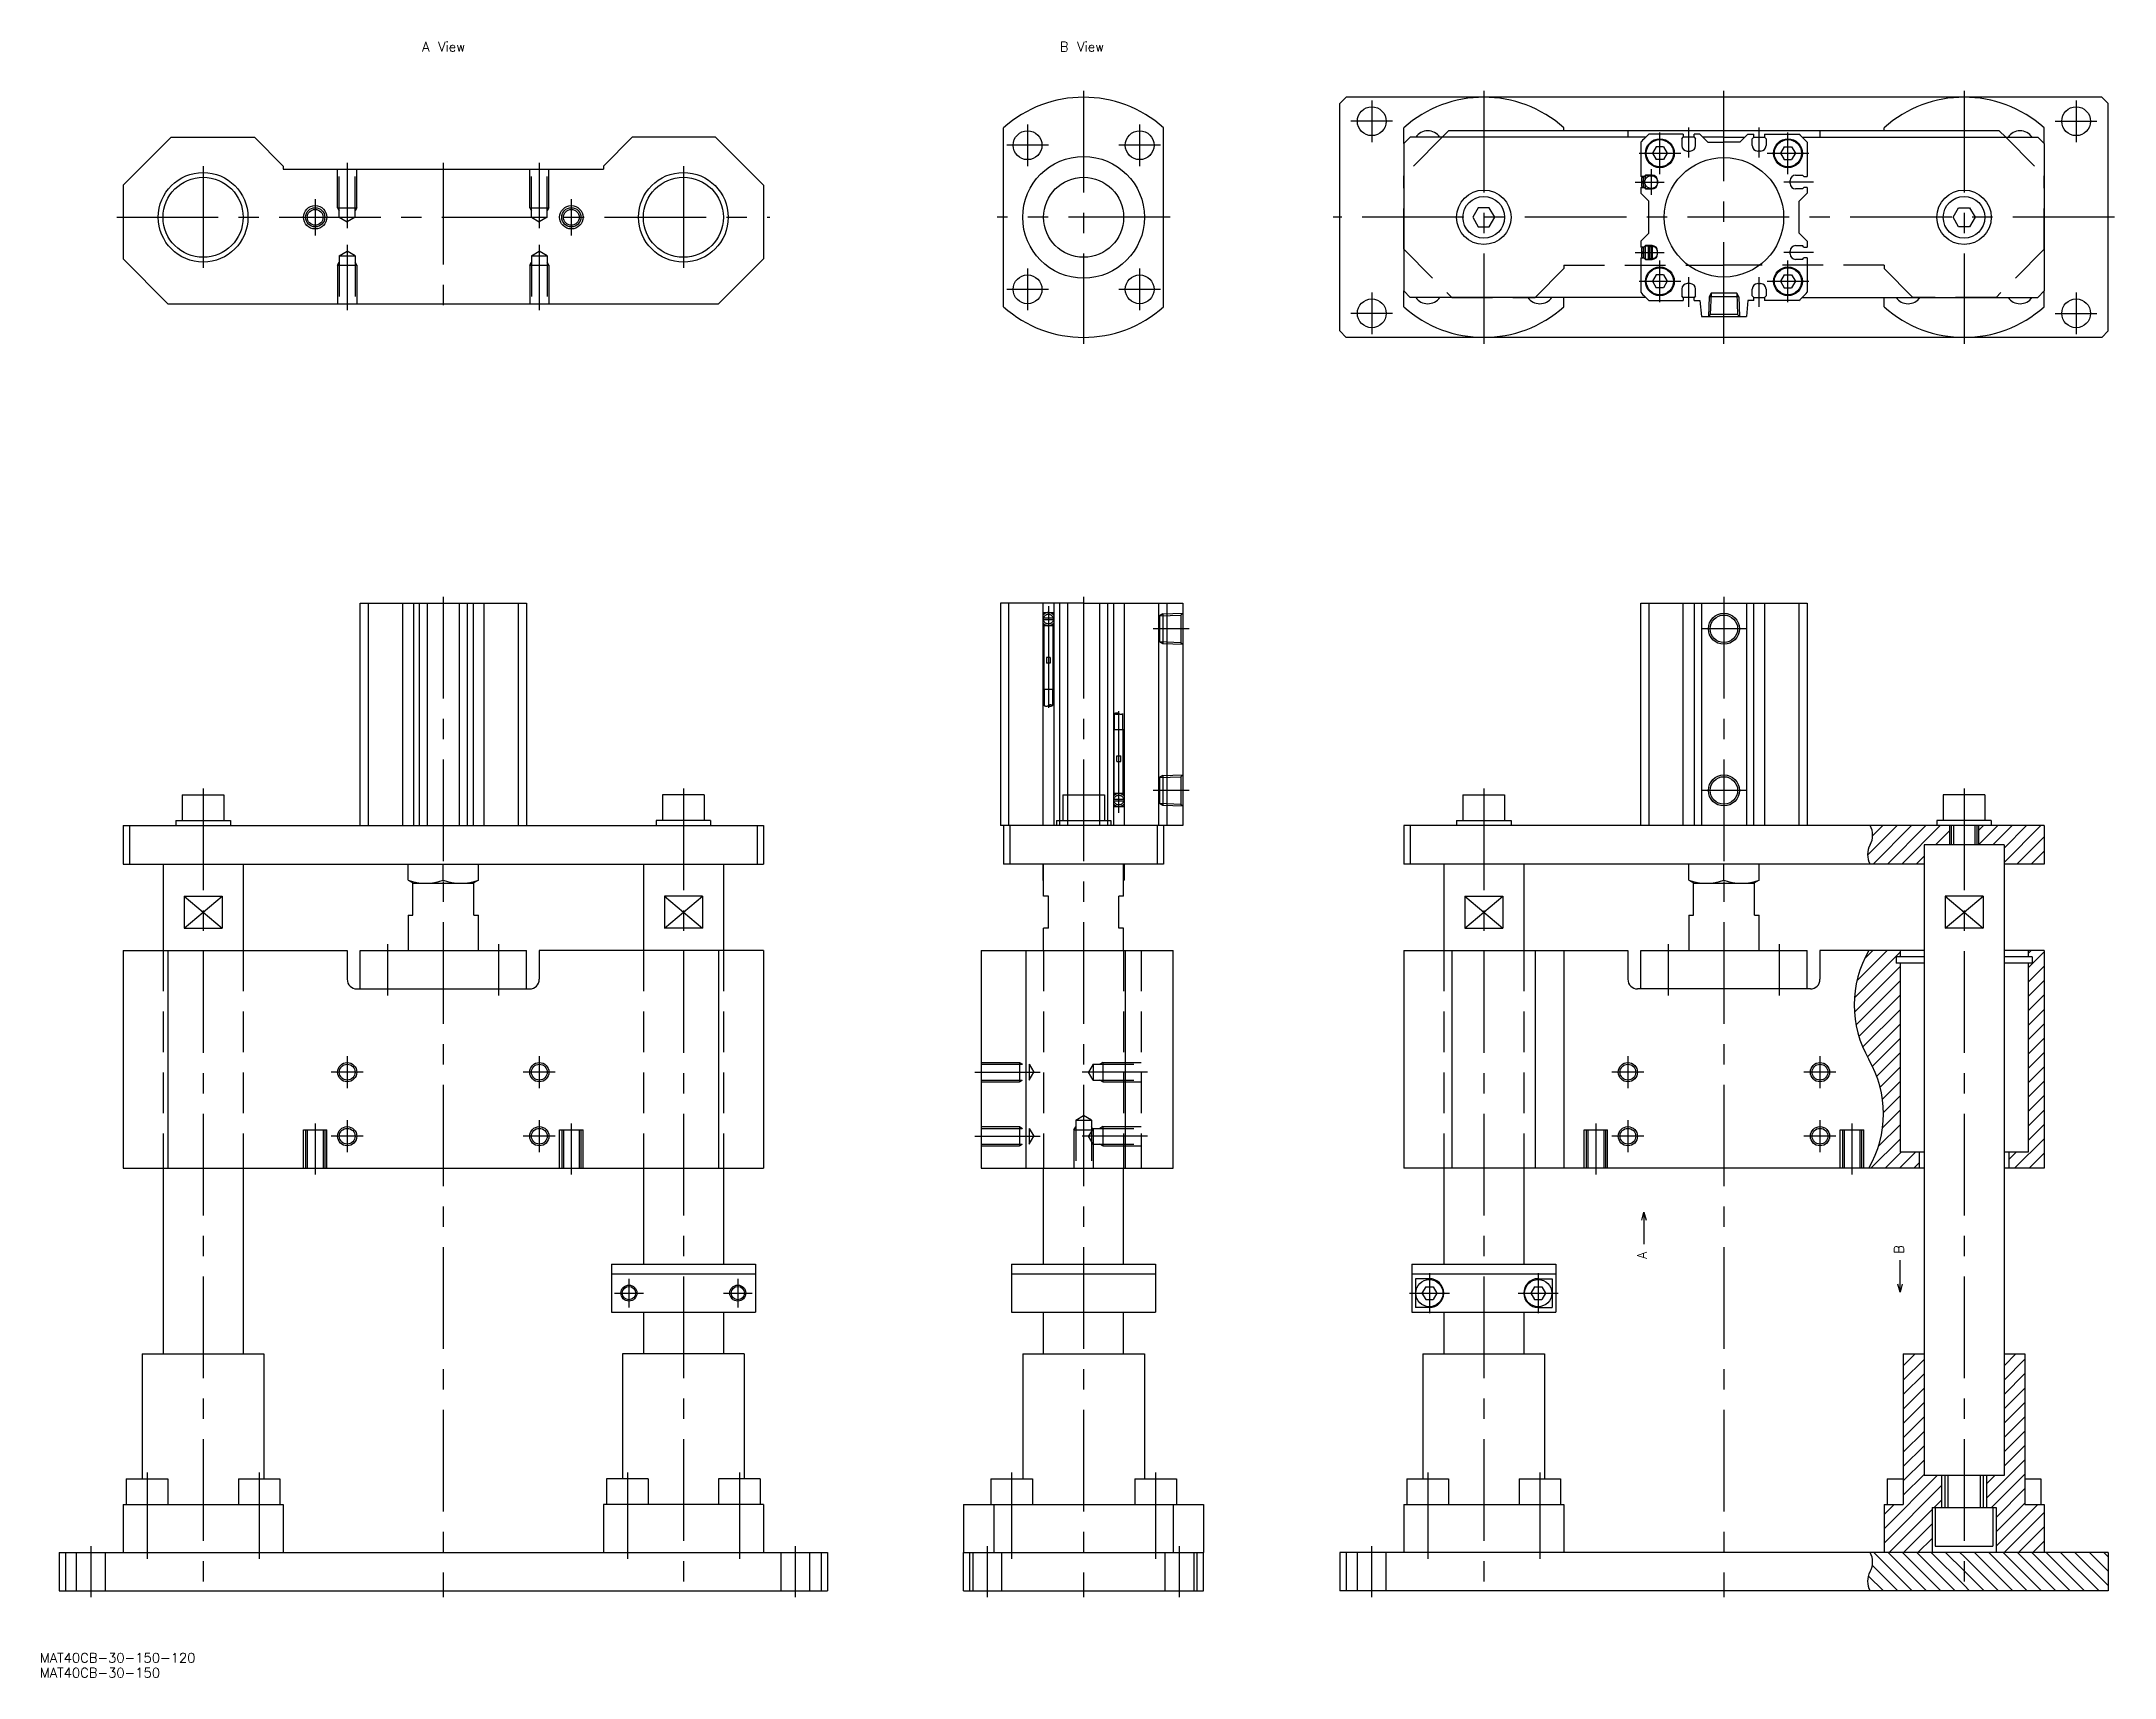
# Model space of a CAD drawing. Extents: x -325 to 322, y -456 to 55.
import ezdxf

# ---------------------------------------------------------------- set-up
doc = ezdxf.new("R2010")
doc.units = 0
for name, pattern in [('CENTER', [50.8, 31.75, -6.35, 6.35, -6.35]), ('DASHED', [19.05, 12.7, -6.35]), ('PHANTOM', [63.5, 31.75, -6.35, 6.35, -6.35, 6.35, -6.35])]:
    doc.linetypes.add(name, pattern=pattern)
doc.layers.get('0').update_dxf_attribs({"linetype": 'CONTINUOUS'})
doc.layers.add('CENTER', color=1, linetype='CENTER')
doc.styles.get("Standard").update_dxf_attribs({"font": 'txt.shx', "height": 3, "bigfont": 'bigfont.shx'})

# ---------------------------------------------------------------- blocks, each defined once
blk = doc.blocks.new('*U2')
at = {"color": 7, "linetype": 'CONTINUOUS'}
blk.add_text('MAT40CB-30-150-120', height=3, dxfattribs=at).set_placement((-326.01, -451.42))
blk = doc.blocks.new('*U3')
at = {"color": 7, "linetype": 'CONTINUOUS'}
blk.add_text('MAT40CB-30-150', height=3, dxfattribs=at).set_placement((-326.01, -456.07))
blk = doc.blocks.new('*U4')
at = {"color": 137, "linetype": 'CONTINUOUS'}
blk.add_text('A View', height=3, dxfattribs=at).set_placement((-206.61, 51.77))
blk = doc.blocks.new('*U5')
at = {"color": 137, "linetype": 'CONTINUOUS'}
blk.add_text('B View', height=3, dxfattribs=at).set_placement((-7.42, 51.77))
blk = doc.blocks.new('*U6')
at = {"color": 137, "linetype": 'CONTINUOUS'}
blk.add_text('A', height=3, rotation=90, dxfattribs=at).set_placement((175.92, -325.37))
blk = doc.blocks.new('_OPEN30')
at = {"color": 0, "linetype": 'BYBLOCK'}
for p, q in [((-1, 0.27), (0, 0)), ((0, 0), (-1, -0.27)), ((0, 0), (-1, 0))]:
    blk.add_line(p, q, dxfattribs=at)
blk = doc.blocks.new('*U7')
at = {"color": 137, "linetype": 'CONTINUOUS'}
blk.add_lwpolyline([(175, -313.198), (175, -320.698)], dxfattribs=at)
at = {"color": 137, "linetype": 'CONTINUOUS', "xscale": 2.5, "yscale": 2.5, "zscale": 2.5, "rotation": 90}
blk.add_blockref('_OPEN30', (175, -310.698), dxfattribs=at)
blk = doc.blocks.new('*U8')
at = {"color": 137, "linetype": 'CONTINUOUS'}
blk.add_lwpolyline([(255, -333.198), (255, -325.698)], dxfattribs=at)
at = {"color": 137, "linetype": 'CONTINUOUS', "xscale": 2.5, "yscale": 2.5, "zscale": 2.5, "rotation": 270}
blk.add_blockref('_OPEN30', (255, -335.698), dxfattribs=at)
blk = doc.blocks.new('*U9')
at = {"color": 137, "linetype": 'CONTINUOUS'}
blk.add_text('B', height=3, rotation=90, dxfattribs=at).set_placement((256.15, -323.71))

msp = doc.modelspace()

# ---------------------------------------------------------------- linework, layer by layer
at = {"color": 7, "linetype": 'CONTINUOUS'}
for p, q in [((80, 35.5), (82, 37.5)), ((80, -35.5), (80, 35.5)), ((318, 37.5), (82, 37.5)), ((320, 35.5), (318, 37.5)), ((320, -35.5), (320, 35.5)), ((-25, -27.95), (-25, 27.95)), ((25, -27.95), (25, 27.95)), ((100, 23), (100, 27.95)), ((114, 27), (112, 25)), ((286, 27), (114, 27)), ((150, 27), (150, 27.95)), ((170, 27), (170, 25)), ((187.3, 26), (176.57, 26)), ((187.3, 26), (187.3, 25)), ((192.5, 26), (190.7, 26)), ((190.7, 25), (190.7, 26)), ((192.5, 26), (195, 23.5)), ((207.5, 26), (205, 23.5)), ((207.5, 26), (209.3, 26)), ((209.3, 25), (209.3, 26)), ((212.7, 26), (223.43, 26)), ((212.7, 26), (212.7, 25)), ((230, 27), (230, 25)), ((250, 27), (250, 27.95)), ((286, 27), (288, 25)), ((300, 23), (300, 27.95)), ((-300, 10), (-285, 25)), ((-285, 25), (-259, 25)), ((-250, 16), (-259, 25)), ((-150, 16), (-141, 25)), ((-115, 25), (-141, 25)), ((-100, 10), (-115, 25)), ((100, 23), (102, 25)), ((100, 23), (100, -23)), ((175.51, 25), (102, 25)), ((174, 23.43), (174, 12.7)), ((178.85, 22), (177.69, 20)), ((177.69, 20), (178.85, 18)), ((181.15, 22), (178.85, 22)), ((181.15, 22), (182.31, 20)), ((182.31, 20), (181.15, 18)), ((186.85, 24.5), (187.3, 25)), ((186.85, 24.5), (186.85, 22.4)), ((190.7, 25), (187.3, 25)), ((188.55, 20.7), (189.45, 20.7)), ((190.7, 25), (191.15, 24.5)), ((191.15, 22.4), (191.15, 24.5)), ((200, 25), (193.5, 25)), ((195, 23.5), (200, 23.5)), ((200, 25), (206.5, 25)), ((205, 23.5), (200, 23.5)), ((209.3, 25), (208.85, 24.5)), ((208.85, 22.4), (208.85, 24.5)), ((209.3, 25), (212.7, 25)), ((211.45, 20.7), (210.55, 20.7)), ((213.15, 24.5), (212.7, 25)), ((213.15, 24.5), (213.15, 22.4)), ((218.85, 22), (217.69, 20)), ((217.69, 20), (218.85, 18)), ((218.85, 22), (221.15, 22)), ((221.15, 22), (222.31, 20)), ((222.31, 20), (221.15, 18)), ((224.49, 25), (298, 25)), ((226, 23.43), (226, 12.7)), ((300, 23), (298, 25)), ((300, 23), (300, -23)), ((-250, 16), (-250, 15)), ((-250, 15), (-150, 15)), ((-150, 16), (-150, 15)), ((175, 12.7), (175.5, 13.15)), ((177.6, 13.15), (175.5, 13.15)), ((181.15, 18), (178.85, 18)), ((218.85, 18), (221.15, 18)), ((222.4, 13.15), (224.5, 13.15)), ((225, 12.7), (224.5, 13.15)), ((-300, 10), (-300, -13)), ((-100, 10), (-100, -13)), ((175, 12.7), (174, 12.7)), ((174, 9.3), (174, 7.5)), ((174, 9.3), (175, 9.3)), ((176.5, 5), (174, 7.5)), ((175.5, 8.85), (175, 9.3)), ((175.5, 8.85), (177.6, 8.85)), ((179.3, 10.55), (179.3, 11.45)), ((220.7, 10.55), (220.7, 11.45)), ((224.5, 8.85), (222.4, 8.85)), ((223.5, 5), (226, 7.5)), ((224.5, 8.85), (225, 9.3)), ((225, 12.7), (226, 12.7)), ((226, 9.3), (225, 9.3)), ((226, 9.3), (226, 7.5)), ((123.28, 2.97), (121.57, 0)), ((121.57, 0), (123.28, -2.97)), ((126.71, 2.97), (123.28, 2.97)), ((128.43, 0), (126.71, 2.97)), ((126.71, -2.97), (128.43, 0)), ((176.5, -5), (176.5, 5)), ((223.5, -5), (223.5, 5)), ((271.57, 0), (273.29, 2.97)), ((273.29, -2.97), (271.57, 0)), ((273.29, 2.97), (276.71, 2.97)), ((276.71, 2.97), (278.43, 0)), ((278.43, 0), (276.71, -2.97)), ((123.28, -2.97), (126.71, -2.97)), ((174, -7.5), (176.5, -5)), ((226, -7.5), (223.5, -5)), ((276.71, -2.97), (273.29, -2.97)), ((174, -7.5), (174, -9.3)), ((175, -9.3), (174, -9.3)), ((174, -12.7), (174, -23.43)), ((174, -12.7), (175, -12.7)), ((175, -9.3), (175.5, -8.85)), ((175.5, -13.15), (175, -12.7)), ((177.6, -8.85), (175.5, -8.85)), ((179.3, -11.45), (179.3, -10.55)), ((220.7, -11.45), (220.7, -10.55)), ((222.4, -8.85), (224.5, -8.85)), ((225, -9.3), (224.5, -8.85)), ((224.5, -13.15), (225, -12.7)), ((225, -9.3), (226, -9.3)), ((226, -12.7), (225, -12.7)), ((226, -7.5), (226, -9.3)), ((226, -12.7), (226, -23.43)), ((-286, -27), (-300, -13)), ((-114, -27), (-100, -13)), ((175.5, -13.15), (177.6, -13.15)), ((178.85, -18), (177.69, -20)), ((181.15, -18), (178.85, -18)), ((181.15, -18), (182.31, -20)), ((218.85, -18), (217.69, -20)), ((218.85, -18), (221.15, -18)), ((221.15, -18), (222.31, -20)), ((224.5, -13.15), (222.4, -13.15)), ((100, -23), (102, -25)), ((100, -27.95), (100, -23)), ((175.51, -25), (102, -25)), ((150, -27.95), (150, -25)), ((177.69, -20), (178.85, -22)), ((181.15, -22), (178.85, -22)), ((182.31, -20), (181.15, -22)), ((186.85, -22.4), (186.85, -24.5)), ((187.3, -25), (186.85, -24.5)), ((190.7, -25), (187.3, -25)), ((187.3, -25), (187.3, -26)), ((189.45, -20.7), (188.55, -20.7)), ((191.15, -24.5), (190.7, -25)), ((190.7, -26), (190.7, -25)), ((191.15, -24.5), (191.15, -22.4)), ((208.85, -24.5), (208.85, -22.4)), ((208.85, -24.5), (209.3, -25)), ((209.3, -25), (212.7, -25)), ((209.3, -26), (209.3, -25)), ((210.55, -20.7), (211.45, -20.7)), ((212.7, -25), (213.15, -24.5)), ((212.7, -25), (212.7, -26)), ((213.15, -22.4), (213.15, -24.5)), ((217.69, -20), (218.85, -22)), ((218.85, -22), (221.15, -22)), ((222.31, -20), (221.15, -22)), ((224.49, -25), (298, -25)), ((250, -27.95), (250, -25)), ((300, -23), (298, -25)), ((300, -27.95), (300, -23)), ((-286, -27), (-114, -27)), ((176.57, -26), (187.3, -26)), ((190.7, -26), (192.5, -26)), ((192.5, -26), (193, -31)), ((193, -31), (207, -31)), ((207.5, -26), (207, -31)), ((209.3, -26), (207.5, -26)), ((223.43, -26), (212.7, -26)), ((80, -35.5), (82, -37.5)), ((318, -37.5), (82, -37.5)), ((320, -35.5), (318, -37.5)), ((-226, -190), (-226, -120.5)), ((-226, -120.5), (-174, -120.5)), ((-223.43, -120.5), (-223.43, -190)), ((-212.7, -120.5), (-212.7, -190)), ((-209.3, -120.5), (-209.3, -190)), ((-207.5, -120.5), (-207.5, -190)), ((-205, -120.5), (-205, -190)), ((-195, -120.5), (-195, -190)), ((-192.5, -120.5), (-192.5, -190)), ((-190.7, -120.5), (-190.7, -190)), ((-187.3, -120.5), (-187.3, -190)), ((-176.57, -120.5), (-176.57, -190)), ((-174, -120.5), (-174, -190)), ((0, -120.5), (-26, -120.5)), ((-26, -120.5), (-26, -190)), ((-23.43, -120.5), (-23.43, -190)), ((-12.7, -120.5), (-12.7, -190)), ((-9.3, -120.5), (-9.3, -190)), ((-7.5, -120.5), (-7.5, -188.4)), ((-5, -120.5), (-5, -180.4)), ((0, -120.5), (31, -120.5)), ((5, -120.5), (5, -180.4)), ((7.5, -120.5), (7.5, -188.4)), ((9.3, -120.5), (9.3, -190)), ((12.7, -120.5), (12.7, -190)), ((23.43, -120.5), (23.43, -190)), ((26, -120.5), (26, -190)), ((31, -120.5), (31, -190)), ((174, -120.5), (226, -120.5)), ((174, -190), (174, -120.5)), ((176.57, -120.5), (176.57, -190)), ((187.3, -190), (187.3, -120.5)), ((190.7, -120.5), (190.7, -190)), ((193, -120.5), (193, -190)), ((207, -120.5), (207, -190)), ((209.3, -190), (209.3, -120.5)), ((212.7, -120.5), (212.7, -190)), ((223.43, -120.5), (223.43, -190)), ((226, -120.5), (226, -190)), ((-281.5, -180.4), (-281.5, -188.4)), ((-281.5, -180.4), (-268.5, -180.4)), ((-268.5, -180.4), (-268.5, -188.4)), ((-131.5, -180.4), (-131.5, -188.4)), ((-118.5, -180.4), (-131.5, -180.4)), ((-118.5, -180.4), (-118.5, -188.4)), ((-6.5, -180.4), (6.5, -180.4)), ((-6.5, -180.4), (-6.5, -188.4)), ((6.5, -180.4), (6.5, -188.4)), ((118.5, -180.4), (118.5, -188.4)), ((118.5, -180.4), (131.5, -180.4)), ((131.5, -180.4), (131.5, -188.4)), ((268.5, -180.4), (268.5, -188.4)), ((281.5, -180.4), (268.5, -180.4)), ((281.5, -180.4), (281.5, -188.4)), ((-300, -190), (-100, -190)), ((-300, -190), (-300, -202)), ((-298, -190), (-298, -202)), ((-283.5, -188.4), (-266.5, -188.4)), ((-283.5, -188.4), (-283.5, -190)), ((-266.5, -188.4), (-266.5, -190)), ((-116.5, -188.4), (-133.5, -188.4)), ((-133.5, -188.4), (-133.5, -190)), ((-116.5, -188.4), (-116.5, -190)), ((-102, -190), (-102, -202)), ((-100, -190), (-100, -202)), ((31, -190), (-26, -190)), ((-25, -190), (-25, -202)), ((-23, -190), (-23, -202)), ((-8.5, -188.4), (8.5, -188.4)), ((-8.5, -188.4), (-8.5, -190)), ((8.5, -188.4), (8.5, -190)), ((23, -190), (23, -202)), ((25, -190), (25, -202)), ((300, -190), (100, -190)), ((100, -190), (100, -202)), ((102, -190), (102, -202)), ((116.5, -188.4), (133.5, -188.4)), ((116.5, -188.4), (116.5, -190)), ((133.5, -188.4), (133.5, -190)), ((283.5, -188.4), (266.5, -188.4)), ((266.5, -188.4), (266.5, -190)), ((270.5, -190), (270.5, -196)), ((271, -190), (271, -196)), ((279, -190), (279, -196)), ((279.5, -190), (279.5, -196)), ((283.5, -188.4), (283.5, -190)), ((300, -190), (300, -202)), ((262.5, -196), (262.5, -393)), ((287.5, -196), (262.5, -196)), ((287.5, -196), (287.5, -393)), ((-300, -202), (-100, -202)), ((-287.5, -202), (-287.5, -229)), ((-262.5, -202), (-262.5, -229)), ((-211, -207.02), (-211, -202)), ((-211, -207.02), (-209.3, -208)), ((-200, -207.02), (-200, -202)), ((-189, -207.02), (-190.7, -208)), ((-189, -207.02), (-189, -202)), ((-137.5, -202), (-137.5, -229)), ((-112.5, -202), (-112.5, -229)), ((25, -202), (-25, -202)), ((-12.7, -202), (-12.7, -207.02)), ((-12.5, -207.13), (-12.7, -207.02)), ((-12.5, -212), (-12.5, -202)), ((12.5, -212), (12.5, -202)), ((12.5, -207.13), (12.7, -207.02)), ((12.7, -202), (12.7, -207.02)), ((262.4, -202), (100, -202)), ((112.5, -202), (112.5, -229)), ((137.5, -202), (137.5, -229)), ((189, -207.02), (189, -202)), ((189, -207.02), (190.7, -208)), ((200, -207.02), (200, -202)), ((211, -207.02), (209.3, -208)), ((211, -207.02), (211, -202)), ((300, -202), (287.6, -202)), ((-280.94, -212), (-280.94, -222)), ((-280.94, -212), (-269.06, -212)), ((-269.06, -212), (-269.06, -222)), ((-209.5, -218), (-209.5, -208)), ((-209.5, -208), (-190.5, -208)), ((-190.5, -218), (-190.5, -208)), ((-119.06, -212), (-130.94, -212)), ((-130.94, -212), (-130.94, -222)), ((-119.06, -212), (-119.06, -222)), ((-11, -212), (-12.5, -212)), ((-11, -222), (-11, -212)), ((11, -222), (11, -212)), ((12.5, -212), (11, -212)), ((119.06, -212), (130.94, -212)), ((119.06, -212), (119.06, -222)), ((130.94, -212), (130.94, -222)), ((190.5, -218), (190.5, -208)), ((190.5, -208), (209.5, -208)), ((209.5, -218), (209.5, -208)), ((269.06, -212), (269.06, -222)), ((280.94, -212), (269.06, -212)), ((280.94, -212), (280.94, -222)), ((-211, -218), (-209.5, -218)), ((-211, -218), (-211, -229)), ((-190.5, -218), (-189, -218)), ((-189, -229), (-189, -218)), ((189, -218), (190.5, -218)), ((189, -218), (189, -229)), ((209.5, -218), (211, -218)), ((211, -229), (211, -218)), ((-280.94, -222), (-269.06, -222)), ((-119.06, -222), (-130.94, -222)), ((-12.5, -229), (-12.5, -222)), ((-11, -222), (-12.5, -222)), ((12.5, -222), (11, -222)), ((12.5, -229), (12.5, -222)), ((119.06, -222), (130.94, -222)), ((280.94, -222), (269.06, -222)), ((-300, -229), (-300, -297)), ((-300, -229), (-230, -229)), ((-286, -229), (-286, -297)), ((-230, -229), (-230, -238)), ((-226, -241), (-226, -229)), ((-226, -229), (-174, -229)), ((-174, -241), (-174, -229)), ((-100, -229), (-170, -229)), ((-170, -229), (-170, -238)), ((-114, -229), (-114, -297)), ((-100, -229), (-100, -297)), ((-32, -229), (28, -229)), ((-32, -229), (-32, -297)), ((-18, -229), (-18, -297)), ((13, -229), (13, -297)), ((28, -297), (28, -229)), ((100, -229), (100, -297)), ((100, -229), (170, -229)), ((115, -229), (115, -297)), ((141, -229), (141, -297)), ((150, -229), (150, -297)), ((170, -229), (170, -238)), ((174, -229), (226, -229)), ((174, -241), (174, -229)), ((226, -241), (226, -229)), ((262.5, -229), (230, -229)), ((230, -229), (230, -238)), ((262.5, -231), (253.75, -231)), ((253.75, -231), (253.75, -233)), ((262.5, -233), (253.75, -233)), ((255, -229), (255, -231)), ((255, -233), (255, -292)), ((300, -229), (287.5, -229)), ((296.25, -231), (287.5, -231)), ((296.25, -233), (287.5, -233)), ((295, -229), (295, -231)), ((295, -233), (295, -292)), ((296.25, -231), (296.25, -233)), ((300, -229), (300, -297)), ((-227, -241), (-173, -241)), ((227, -241), (173, -241)), ((-300, -297), (-100, -297)), ((-287.5, -297), (-287.5, -355)), ((-262.5, -297), (-262.5, -355)), ((-137.5, -297), (-137.5, -327)), ((-112.5, -297), (-112.5, -327)), ((-32, -297), (28, -297)), ((-12.5, -327), (-12.5, -297)), ((12.5, -327), (12.5, -297)), ((262.5, -297), (100, -297)), ((112.5, -297), (112.5, -327)), ((137.5, -297), (137.5, -327)), ((262.5, -292), (255, -292)), ((261, -292), (261, -297)), ((295, -292), (287.5, -292)), ((300, -297), (287.5, -297)), ((289, -292), (289, -297)), ((-147.5, -327), (-102.5, -327)), ((-147.5, -327), (-147.5, -342)), ((-147.5, -330), (-102.5, -330)), ((-102.5, -327), (-102.5, -342)), ((-22.5, -327), (22.5, -327)), ((-22.5, -327), (-22.5, -342)), ((-22.5, -330), (22.5, -330)), ((22.5, -327), (22.5, -342)), ((102.5, -327), (147.5, -327)), ((102.5, -327), (102.5, -342)), ((102.5, -330), (147.5, -330)), ((147.5, -327), (147.5, -342)), ((108, -331.5), (103.62, -331.5)), ((103.62, -331.5), (103.62, -340.5)), ((106.85, -334), (105.69, -336)), ((105.69, -336), (106.85, -338)), ((106.85, -334), (109.15, -334)), ((109.15, -334), (110.31, -336)), ((110.31, -336), (109.15, -338)), ((140.85, -334), (139.69, -336)), ((139.69, -336), (140.85, -338)), ((140.85, -334), (143.15, -334)), ((142, -331.5), (146.38, -331.5)), ((143.15, -334), (144.31, -336)), ((144.31, -336), (143.15, -338)), ((146.38, -331.5), (146.38, -340.5)), ((-147.5, -342), (-102.5, -342)), ((-137.5, -342), (-137.5, -355)), ((-112.5, -342), (-112.5, -355)), ((-22.5, -342), (22.5, -342)), ((-12.5, -355), (-12.5, -342)), ((12.5, -355), (12.5, -342)), ((102.5, -342), (147.5, -342)), ((108, -340.5), (103.62, -340.5)), ((106.85, -338), (109.15, -338)), ((112.5, -342), (112.5, -355)), ((137.5, -342), (137.5, -355)), ((140.85, -338), (143.15, -338)), ((142, -340.5), (146.38, -340.5)), ((-294, -355), (-256, -355)), ((-294, -355), (-294, -394)), ((-256, -355), (-256, -394)), ((-106, -355), (-144, -355)), ((-144, -355), (-144, -394)), ((-106, -355), (-106, -394)), ((-19, -355), (19, -355)), ((-19, -355), (-19, -394)), ((19, -355), (19, -394)), ((106, -355), (144, -355)), ((106, -355), (106, -394)), ((144, -355), (144, -394)), ((256, -355), (256, -402)), ((256, -355), (262.5, -355)), ((287.5, -355), (294, -355)), ((294, -355), (294, -402)), ((-299, -394), (-286, -394)), ((-299, -394), (-299, -402)), ((-286, -394), (-286, -402)), ((-264, -394), (-251, -394)), ((-264, -394), (-264, -402)), ((-251, -394), (-251, -402)), ((-136, -394), (-149, -394)), ((-149, -394), (-149, -402)), ((-136, -394), (-136, -402)), ((-101, -394), (-114, -394)), ((-114, -394), (-114, -402)), ((-101, -394), (-101, -402)), ((-29, -394), (-16, -394)), ((-29, -394), (-29, -402)), ((-16, -394), (-16, -402)), ((16, -394), (29, -394)), ((16, -394), (16, -402)), ((29, -394), (29, -402)), ((101, -394), (114, -394)), ((101, -394), (101, -402)), ((114, -394), (114, -402)), ((136, -394), (149, -394)), ((136, -394), (136, -402)), ((149, -394), (149, -402)), ((251, -394), (256, -394)), ((251, -394), (251, -402)), ((287.5, -393), (262.5, -393)), ((268, -393), (268, -403)), ((269, -393), (269, -403)), ((281, -393), (281, -403)), ((282, -393), (282, -403)), ((294, -394), (299, -394)), ((299, -394), (299, -402)), ((-300, -402), (-250, -402)), ((-300, -402), (-300, -417)), ((-250, -402), (-250, -417)), ((-100, -402), (-150, -402)), ((-150, -402), (-150, -417)), ((-100, -402), (-100, -417)), ((-37.5, -402), (37.5, -402)), ((-37.5, -402), (-37.5, -417)), ((-27.95, -417), (-27.95, -402)), ((27.95, -402), (27.95, -417)), ((37.5, -402), (37.5, -417)), ((100, -402), (150, -402)), ((100, -402), (100, -417)), ((150, -402), (150, -417)), ((250, -402), (250, -417)), ((250, -402), (256, -402)), ((265, -403), (265, -417)), ((265, -403), (285, -403)), ((266, -403), (266, -415)), ((284, -403), (284, -415)), ((285, -403), (285, -417)), ((294, -402), (300, -402)), ((300, -402), (300, -417)), ((-320, -417), (-80, -417)), ((-320, -417), (-320, -429)), ((-318, -417), (-318, -429)), ((-82, -417), (-82, -429)), ((-80, -417), (-80, -429)), ((-37.5, -417), (37.5, -417)), ((-37.5, -429), (-37.5, -417)), ((-35.5, -429), (-35.5, -417)), ((35.5, -429), (35.5, -417)), ((37.5, -429), (37.5, -417)), ((320, -417), (80, -417)), ((80, -417), (80, -429)), ((82, -417), (82, -429)), ((266, -415), (284, -415)), ((320, -417), (320, -429)), ((-320, -429), (-80, -429)), ((-37.5, -429), (37.5, -429)), ((320, -429), (80, -429))]:
    msp.add_line(p, q, dxfattribs=at)
at = {"color": 3, "linetype": 'DASHED'}
for p, q in [((112, 25), (100, 13)), ((288, 25), (300, 13)), ((-233, 3), (-233, 15)), ((-232.46, 0), (-232.46, 15)), ((-227.54, 0), (-227.54, 15)), ((-227, 3), (-227, 15)), ((-173, 3), (-173, 15)), ((-172.46, 0), (-172.46, 15)), ((-167.54, 0), (-167.54, 15)), ((-167, 3), (-167, 15)), ((100, -10), (100, 13)), ((300, -10), (300, 13)), ((-233, 3), (-227, 3)), ((-233, 3), (-232.46, 2.06)), ((-232.46, 0), (-227.54, 0)), ((-232.46, 0), (-230, -1.42)), ((-227.54, 0), (-230, -1.42)), ((-227, 3), (-227.54, 2.06)), ((-173, 3), (-167, 3)), ((-173, 3), (-172.46, 2.06)), ((-172.46, 0), (-170, -1.42)), ((-172.46, 0), (-167.54, 0)), ((-167.54, 0), (-170, -1.42)), ((-167, 3), (-167.54, 2.06)), ((-232.46, -12), (-230, -10.58)), ((-232.46, -12), (-232.46, -27)), ((-232.46, -12), (-227.54, -12)), ((-227.54, -12), (-230, -10.58)), ((-227.54, -12), (-227.54, -27)), ((-172.46, -12), (-170, -10.58)), ((-172.46, -12), (-172.46, -27)), ((-172.46, -12), (-167.54, -12)), ((-167.54, -12), (-170, -10.58)), ((-167.54, -12), (-167.54, -27)), ((100, -10), (115, -25)), ((300, -10), (285, -25)), ((-233, -15), (-232.46, -14.06)), ((-233, -15), (-233, -27)), ((-233, -15), (-227, -15)), ((-227, -15), (-227.54, -14.06)), ((-227, -15), (-227, -27)), ((-173, -15), (-172.46, -14.06)), ((-173, -15), (-173, -27)), ((-173, -15), (-167, -15)), ((-167, -15), (-167.54, -14.06)), ((-167, -15), (-167, -27)), ((141, -25), (150, -16)), ((150, -15), (200, -15)), ((150, -15), (150, -16)), ((250, -15), (200, -15)), ((250, -15), (250, -16)), ((259, -25), (250, -16)), ((115, -25), (141, -25)), ((195.35, -24.8), (195.14, -31)), ((195.97, -23.73), (195.35, -24.8)), ((204.65, -24.8), (195.35, -24.8)), ((195.97, -23.73), (195.74, -30.4)), ((204.03, -23.73), (195.97, -23.73)), ((204.03, -23.73), (204.26, -30.4)), ((204.65, -24.8), (204.03, -23.73)), ((204.65, -24.8), (204.86, -31)), ((285, -25), (259, -25)), ((195.74, -30.4), (195.14, -31)), ((204.26, -30.4), (195.74, -30.4)), ((204.26, -30.4), (204.86, -31)), ((24.8, -123.85), (23.73, -124.47)), ((23.73, -124.47), (30.4, -124.24)), ((23.73, -124.47), (23.73, -132.53)), ((24.8, -123.85), (31, -123.64)), ((24.8, -123.85), (24.8, -133.15)), ((30.4, -124.24), (31, -123.64)), ((30.4, -124.24), (30.4, -132.76)), ((23.73, -132.53), (30.4, -132.76)), ((23.73, -132.53), (24.8, -133.15)), ((24.8, -133.15), (31, -133.36)), ((30.4, -132.76), (31, -133.36)), ((24.8, -174.35), (23.73, -174.97)), ((23.73, -174.97), (30.4, -174.74)), ((24.8, -174.35), (31, -174.14)), ((24.8, -174.35), (24.8, -183.65)), ((30.4, -174.74), (31, -174.14)), ((30.4, -174.74), (30.4, -183.26)), ((-5, -180.4), (-5, -190)), ((5, -180.4), (5, -190)), ((23.73, -174.97), (23.73, -183.03)), ((23.73, -183.03), (30.4, -183.26)), ((23.73, -183.03), (24.8, -183.65)), ((24.8, -183.65), (31, -183.86)), ((30.4, -183.26), (31, -183.86)), ((-7.5, -188.4), (-7.5, -190)), ((7.5, -188.4), (7.5, -190)), ((-287.5, -229), (-287.5, -297)), ((-262.5, -229), (-262.5, -297)), ((-137.5, -229), (-137.5, -297)), ((-112.5, -229), (-112.5, -297)), ((-12.5, -229), (-12.5, -297)), ((12.5, -229), (12.5, -297)), ((18, -229), (18, -297)), ((112.5, -229), (112.5, -297)), ((137.5, -229), (137.5, -297)), ((-32, -264), (-20, -264)), ((-32, -264.54), (-17, -264.54)), ((-20, -264), (-20, -270)), ((-20, -264), (-19.06, -264.54)), ((-17, -264.54), (-17, -269.46)), ((-17, -264.54), (-15.58, -267)), ((3, -264.54), (1.58, -267)), ((3, -264.54), (18, -264.54)), ((3, -264.54), (3, -269.46)), ((6, -264), (5.06, -264.54)), ((6, -264), (18, -264)), ((6, -264), (6, -270)), ((-32, -269.46), (-17, -269.46)), ((-32, -270), (-20, -270)), ((-20, -270), (-19.06, -269.46)), ((-17, -269.46), (-15.58, -267)), ((3, -269.46), (1.58, -267)), ((3, -269.46), (18, -269.46)), ((6, -270), (5.06, -269.46)), ((6, -270), (18, -270)), ((-32, -284), (-20, -284)), ((-32, -284.54), (-17, -284.54)), ((-20, -284), (-20, -290)), ((-20, -284), (-19.06, -284.54)), ((-17, -284.54), (-17, -289.46)), ((-17, -284.54), (-15.58, -287)), ((-3, -285), (-2.46, -284.06)), ((-2.46, -282), (0, -280.58)), ((-2.46, -282), (-2.46, -297)), ((-2.46, -282), (2.46, -282)), ((2.46, -282), (0, -280.58)), ((3, -284.54), (1.58, -287)), ((2.46, -282), (2.46, -297)), ((3, -285), (2.46, -284.06)), ((3, -284.54), (18, -284.54)), ((3, -284.54), (3, -289.46)), ((6, -284), (5.06, -284.54)), ((6, -284), (18, -284)), ((6, -284), (6, -290)), ((-243.65, -297), (-243.65, -285)), ((-243.65, -285), (-236.35, -285)), ((-243, -285), (-243, -297)), ((-242.46, -285), (-242.46, -297)), ((-237.54, -285), (-237.54, -297)), ((-237, -285), (-237, -297)), ((-236.35, -297), (-236.35, -285)), ((-163.65, -297), (-163.65, -285)), ((-163.65, -285), (-156.35, -285)), ((-163, -285), (-163, -297)), ((-162.46, -285), (-162.46, -297)), ((-157.54, -285), (-157.54, -297)), ((-157, -285), (-157, -297)), ((-156.35, -297), (-156.35, -285)), ((-32, -289.46), (-17, -289.46)), ((-32, -290), (-20, -290)), ((-20, -290), (-19.06, -289.46)), ((-17, -289.46), (-15.58, -287)), ((-3, -285), (-3, -297)), ((-3, -285), (3, -285)), ((3, -289.46), (1.58, -287)), ((3, -285), (3, -297)), ((3, -289.46), (18, -289.46)), ((6, -290), (5.06, -289.46)), ((6, -290), (18, -290)), ((156.35, -285), (163.65, -285)), ((156.35, -297), (156.35, -285)), ((157, -285), (157, -297)), ((157.54, -285), (157.54, -297)), ((162.46, -285), (162.46, -297)), ((163, -285), (163, -297)), ((163.65, -297), (163.65, -285)), ((236.35, -297), (236.35, -285)), ((236.35, -285), (243.65, -285)), ((237, -285), (237, -297)), ((237.54, -285), (237.54, -297)), ((242.46, -285), (242.46, -297)), ((243, -285), (243, -297)), ((243.65, -297), (243.65, -285)), ((-314.5, -429), (-314.5, -417)), ((-305.5, -429), (-305.5, -417)), ((-94.5, -429), (-94.5, -417)), ((-85.5, -429), (-85.5, -417)), ((-34.5, -429), (-34.5, -417)), ((-25.5, -429), (-25.5, -417)), ((25.5, -429), (25.5, -417)), ((34.5, -429), (34.5, -417)), ((85.5, -429), (85.5, -417)), ((94.5, -429), (94.5, -417))]:
    msp.add_line(p, q, dxfattribs=at)
at = {"color": 3, "linetype": 'PHANTOM'}
for p, q in [((175.42, 13.05), (174.9, 12.53)), ((175.42, 13.05), (176.3, 13.05)), ((175.42, 13.05), (175.42, 11.68)), ((176.3, 13.05), (176.3, 12.73)), ((177.3, 15), (177.3, 7)), ((172.3, 11), (181.3, 11)), ((174.3, 12.4), (174.3, 9.6)), ((174.3, 12.4), (174.4, 12.4)), ((174.3, 9.6), (174.4, 9.6)), ((174.4, 12.53), (174.4, 11.25)), ((174.4, 12.53), (174.9, 12.53)), ((174.4, 11.25), (174.9, 11.25)), ((174.4, 10.75), (174.9, 10.75)), ((174.4, 10.75), (174.4, 9.47)), ((174.4, 9.47), (174.9, 9.47)), ((174.9, 12.53), (174.9, 9.47)), ((174.9, 9.47), (175.42, 8.95)), ((175.42, 10.32), (175.42, 8.95)), ((175.42, 8.95), (176.3, 8.95)), ((176.3, 9.27), (176.3, 8.95)), ((172.3, -11), (181.3, -11)), ((174.3, -9.6), (174.3, -12.4)), ((174.3, -9.6), (174.4, -9.6)), ((174.3, -12.4), (174.4, -12.4)), ((174.4, -9.47), (174.4, -10.75)), ((174.4, -9.47), (174.9, -9.47)), ((174.4, -10.75), (174.9, -10.75)), ((174.4, -11.25), (174.9, -11.25)), ((174.4, -11.25), (174.4, -12.53)), ((174.4, -12.53), (174.9, -12.53)), ((175.42, -8.95), (174.9, -9.47)), ((174.9, -9.47), (174.9, -12.53)), ((174.9, -12.53), (175.42, -13.05)), ((175.42, -8.95), (176.3, -8.95)), ((175.42, -8.95), (175.42, -13.05)), ((176.3, -8.95), (176.3, -13.05)), ((176.3, -10.25), (176.8, -10.25)), ((176.3, -11.75), (176.8, -11.75)), ((176.8, -9.1), (176.8, -12.9)), ((176.8, -9.1), (177.6, -9.1)), ((176.8, -12.9), (177.6, -12.9)), ((177.3, -9), (177.3, -13)), ((177.6, -9.02), (177.6, -12.98)), ((175.42, -13.05), (176.3, -13.05)), ((-11, -121.5), (-11, -154.49)), ((-11.45, -123.5), (-12.7, -123.5)), ((-9.3, -127.6), (-12.7, -127.6)), ((-11.77, -123.6), (-12.6, -123.6)), ((-11.77, -127.4), (-12.6, -127.4)), ((-9.49, -125.25), (-12.51, -125.25)), ((-9.49, -125.75), (-12.51, -125.75)), ((-12.4, -127.6), (-12.4, -147.5)), ((-9.3, -123.5), (-10.55, -123.5)), ((-9.4, -123.6), (-10.23, -123.6)), ((-9.4, -127.4), (-10.23, -127.4)), ((-9.6, -127.6), (-9.6, -147.5)), ((-10.4, -137.5), (-11.6, -137.5)), ((-11.6, -137.5), (-11.6, -139.3)), ((-10.4, -139.3), (-11.6, -139.3)), ((-10.4, -137.5), (-10.4, -139.3)), ((-9.3, -147.5), (-12.7, -147.5)), ((-12.3, -147.5), (-12.3, -152.49)), ((-9.7, -147.5), (-9.7, -152.49)), ((9.7, -160), (9.7, -155.01)), ((11, -186), (11, -153.01)), ((12.3, -160), (12.3, -155.01)), ((9.3, -160), (12.7, -160)), ((9.6, -179.9), (9.6, -160)), ((12.4, -179.9), (12.4, -160)), ((10.4, -170), (10.4, -168.2)), ((10.4, -168.2), (11.6, -168.2)), ((11.6, -170), (11.6, -168.2)), ((10.4, -170), (11.6, -170)), ((9.3, -179.9), (12.7, -179.9)), ((9.4, -180.1), (10.23, -180.1)), ((11.77, -180.1), (12.6, -180.1)), ((9.3, -184), (10.55, -184)), ((9.4, -183.9), (10.23, -183.9)), ((9.49, -181.75), (12.51, -181.75)), ((9.49, -182.25), (12.51, -182.25)), ((11.45, -184), (12.7, -184)), ((11.77, -183.9), (12.6, -183.9))]:
    msp.add_line(p, q, dxfattribs=at)
at = {"color": 3, "linetype": 'CONTINUOUS'}
for p, q in [((244.85, -199.26), (254.11, -190)), ((246.45, -193.17), (249.62, -190)), ((246.6, -202), (258.6, -190)), ((251.09, -202), (263.09, -190)), ((255.58, -202), (267.58, -190)), ((266.07, -196), (270.5, -191.57)), ((271.68, -190), (271.68, -196)), ((278.32, -190), (278.32, -196)), ((279.5, -191.55), (281.05, -190)), ((279.54, -196), (285.54, -190)), ((284.03, -196), (290.03, -190)), ((287.5, -201.51), (299.01, -190)), ((287.5, -197.02), (294.52, -190)), ((291.5, -202), (300, -193.5)), ((260.07, -202), (262.5, -199.57)), ((295.99, -202), (300, -197.99)), ((-280.94, -212), (-269.06, -222)), ((-280.94, -222), (-269.06, -212)), ((-130.94, -212), (-119.06, -222)), ((-130.94, -222), (-119.06, -212)), ((119.06, -212), (130.94, -222)), ((119.06, -222), (130.94, -212)), ((269.06, -212), (280.94, -222)), ((269.06, -222), (280.94, -212)), ((240.79, -243.73), (255, -229.52)), ((241.56, -238.48), (251.03, -229)), ((243.89, -231.65), (246.54, -229)), ((295, -229.93), (295.93, -229)), ((295, -234.42), (300, -229.42)), ((240.79, -248.23), (255, -234.01)), ((241.29, -252.22), (255, -238.5)), ((295, -238.91), (300, -233.91)), ((295, -243.4), (300, -238.4)), ((242.16, -255.83), (255, -242.99)), ((295, -247.89), (300, -242.89)), ((243.35, -259.13), (255, -247.48)), ((244.8, -262.17), (255, -251.97)), ((295, -252.38), (300, -247.38)), ((295, -256.87), (300, -251.87)), ((246.38, -265.09), (255, -256.46)), ((295, -261.36), (300, -256.36)), ((247.72, -268.23), (255, -260.95)), ((248.78, -271.66), (255, -265.44)), ((295, -265.85), (300, -260.85)), ((295, -270.34), (300, -265.34)), ((249.51, -275.42), (255, -269.93)), ((295, -274.84), (300, -269.84)), ((249.82, -279.6), (255, -274.42)), ((295, -279.33), (300, -274.33)), ((248.28, -290.12), (255, -283.4)), ((249.54, -284.37), (255, -278.91)), ((295, -283.82), (300, -278.82)), ((295, -288.31), (300, -283.31)), ((245.89, -297), (255, -287.89)), ((290.8, -297), (300, -287.8)), ((250.38, -297), (255.38, -292)), ((254.87, -297), (259.87, -292)), ((259.36, -297), (261, -295.36)), ((289, -294.31), (291.31, -292)), ((295.29, -297), (300, -292.29)), ((299.78, -297), (300, -296.78)), ((256, -358.74), (259.74, -355)), ((287.5, -358.67), (291.17, -355)), ((256, -363.23), (262.5, -356.73)), ((256, -367.72), (262.5, -361.22)), ((287.5, -363.16), (294, -356.66)), ((287.5, -367.65), (294, -361.15)), ((256, -372.21), (262.5, -365.71)), ((287.5, -372.14), (294, -365.64)), ((256, -376.7), (262.5, -370.2)), ((256, -381.19), (262.5, -374.69)), ((287.5, -376.63), (294, -370.13)), ((287.5, -381.12), (294, -374.62)), ((256, -385.68), (262.5, -379.18)), ((287.5, -385.61), (294, -379.11)), ((256, -390.17), (262.5, -383.67)), ((256, -394.66), (262.5, -388.16)), ((282, -400.09), (294, -388.09)), ((287.5, -390.1), (294, -383.6)), ((250, -409.64), (266.64, -393)), ((256, -399.15), (262.5, -392.65)), ((269.95, -393), (269.95, -403)), ((280.05, -393), (280.05, -403)), ((282, -395.6), (284.6, -393)), ((283.58, -403), (294, -392.58)), ((250, -414.13), (268, -396.13)), ((265.62, -403), (268, -400.62)), ((285, -406.07), (294, -397.07)), ((250, -405.15), (253.15, -402)), ((251.62, -417), (265, -403.62)), ((285, -410.56), (294, -401.56)), ((285, -415.05), (298.05, -402)), ((287.54, -417), (300, -404.54)), ((256.11, -417), (265, -408.11)), ((260.6, -417), (265, -412.6)), ((292.03, -417), (300, -409.03)), ((296.52, -417), (300, -413.52)), ((258.79, -429), (246.79, -417)), ((263.28, -429), (251.28, -417)), ((267.77, -429), (255.77, -417)), ((272.26, -429), (260.26, -417)), ((275, -427.25), (264.75, -417)), ((275, -422.76), (269.24, -417)), ((275, -418.27), (273.73, -417)), ((285.73, -429), (275, -418.27)), ((290.22, -429), (278.22, -417)), ((294.71, -429), (282.71, -417)), ((299.2, -429), (287.2, -417)), ((303.69, -429), (291.69, -417)), ((308.18, -429), (296.18, -417)), ((312.67, -429), (300.67, -417)), ((317.16, -429), (305.16, -417)), ((320, -427.35), (309.65, -417)), ((320, -422.86), (314.14, -417)), ((320, -418.37), (318.63, -417)), ((249.81, -429), (245.1, -424.29)), ((254.3, -429), (246.36, -421.06)), ((281.24, -429), (275, -422.76)), ((276.75, -429), (275, -427.25))]:
    msp.add_line(p, q, dxfattribs=at)
at = {"color": 7, "linetype": 'CONTINUOUS'}
for centre, radius in [((90, 30), 4.5), ((310, 30), 4.5), ((-17.5, 22.5), 4.5), ((17.5, 22.5), 4.5), ((180, 20), 4.5), ((180, 20), 4.25), ((220, 20), 4.5), ((220, 20), 4.25), ((-275, 0), 14), ((-125, 0), 14), ((0, 0), 19), ((200, 0), 18.65), ((-275, 0), 12.5), ((-125, 0), 12.5), ((0, 0), 12.5), ((125, 0), 8.5), ((125, 0), 6.5), ((275, 0), 8.5), ((275, 0), 6.5), ((-240, 0), 3.65), ((-240, 0), 2.46), ((-160, 0), 3.65), ((-160, 0), 2.46), ((-17.5, -22.5), 4.5), ((17.5, -22.5), 4.5), ((180, -20), 4.5), ((180, -20), 4.25), ((220, -20), 4.5), ((220, -20), 4.25), ((90, -30), 4.5), ((310, -30), 4.5), ((200, -128.5), 4.28), ((200, -179), 4.28), ((-230, -267), 2.46), ((-170, -267), 2.46), ((170, -267), 2.46), ((230, -267), 2.46), ((-230, -287), 2.46), ((-170, -287), 2.46), ((170, -287), 2.46), ((230, -287), 2.46), ((-142, -336), 2.07), ((-108, -336), 2.07), ((108, -336), 4.25), ((142, -336), 4.25)]:
    msp.add_circle(centre, radius, dxfattribs=at)
at = {"color": 3, "linetype": 'PHANTOM'}
for centre, radius in [((177.3, 11), 2), ((-11, -125.5), 1.53), ((11, -182), 1.53)]:
    msp.add_circle(centre, radius, dxfattribs=at)
at = {"color": 3, "linetype": 'CONTINUOUS'}
for centre, radius in [((-240, 0), 3), ((-160, 0), 3), ((200, -128.5), 4.86), ((200, -179), 4.86), ((-230, -267), 3), ((-170, -267), 3), ((170, -267), 3), ((230, -267), 3), ((-230, -287), 3), ((-170, -287), 3), ((170, -287), 3), ((230, -287), 3), ((-142, -336), 2.5), ((-108, -336), 2.5)]:
    msp.add_circle(centre, radius, dxfattribs=at)
at = {"color": 7, "linetype": 'CONTINUOUS'}
for centre, radius, start, end in [((0, 0), 37.5, 48.18969, 131.81031), ((125, 0), 37.5, 48.18969, 131.81031), ((275, 0), 37.5, 48.18969, 131.81031), ((107.5, 22.5), 4.5, 33.74899, 146.25101), ((200, 0), 35, 132.02463, 137.97537), ((200, 0), 35, 42.02463, 47.97537), ((292.5, 22.5), 4.5, 33.74899, 146.25101), ((188.55, 22.4), 1.7, 180, 270), ((189.45, 22.4), 1.7, 270, 0), ((210.55, 22.4), 1.7, 180, 270), ((211.45, 22.4), 1.7, 270, 0), ((177.6, 11.45), 1.7, 0, 90), ((222.4, 11.45), 1.7, 90, 180), ((177.6, 10.55), 1.7, 270, 0), ((222.4, 10.55), 1.7, 180, 270), ((177.6, -10.55), 1.7, 0, 90), ((177.6, -11.45), 1.7, 270, 0), ((222.4, -10.55), 1.7, 90, 180), ((222.4, -11.45), 1.7, 180, 270), ((107.5, -22.5), 4.5, 213.74899, 326.25101), ((142.5, -22.5), 4.5, 213.74899, 326.25101), ((200, 0), 35, 222.02463, 227.97537), ((188.55, -22.4), 1.7, 90, 180), ((189.45, -22.4), 1.7, 0, 90), ((210.55, -22.4), 1.7, 90, 180), ((211.45, -22.4), 1.7, 0, 90), ((200, 0), 35, 312.02463, 317.97537), ((257.5, -22.5), 4.5, 213.74899, 326.25101), ((292.5, -22.5), 4.5, 213.74899, 326.25101), ((0, 0), 37.5, 228.18969, 311.81031), ((125, 0), 37.5, 228.18969, 311.81031), ((275, 0), 37.5, 228.18969, 311.81031), ((-205.5, -192.11), 15.89, 249.74384, 290.25616), ((-194.5, -192.11), 15.89, 249.74384, 290.25616), ((194.5, -192.11), 15.89, 249.74384, 290.25616), ((205.5, -192.11), 15.89, 249.74384, 290.25616), ((-227, -238), 3, 180, 270), ((-173, -238), 3, 270, 0), ((173, -238), 3, 180, 270), ((227, -238), 3, 270, 0), ((108, -336), 4.5, 270, 90), ((142, -336), 4.5, 90, 270)]:
    msp.add_arc(centre, radius, start, end, dxfattribs=at)
at = {"color": 3, "linetype": 'PHANTOM'}
for centre, radius, start, end in [((177.3, -11), 2, 239.99993, 120.00007), ((-11, -125.5), 2.05, 33.97654, 146.02384), ((-12.6, -123.9), 0.3, 90, 109.47236), ((-11, -125.5), 2.05, 213.97617, 326.02342), ((-12.6, -127.1), 0.3, 250.52776, 269.99996), ((-9.4, -123.9), 0.3, 70.52928, 90.00003), ((-9.4, -127.1), 0.3, 270.00001, 289.47077), ((-11.65, -151.41), 1.26, 238.89326, 301.10674), ((-10.35, -153.56), 1.26, 58.89308, 121.10692), ((-10.35, -151.41), 1.26, 238.89308, 301.10692), ((10.35, -156.09), 1.26, 58.89326, 121.10674), ((10.35, -153.94), 1.26, 238.89326, 301.10674), ((11.65, -153.94), 1.26, 238.89326, 301.10634), ((11, -182), 2.05, 33.97617, 146.02342), ((9.4, -180.4), 0.3, 90.00001, 109.47077), ((12.6, -180.4), 0.3, 70.52776, 89.99996), ((11, -182), 2.05, 213.97654, 326.02384), ((9.4, -183.6), 0.3, 250.52928, 270.00003), ((12.6, -183.6), 0.3, 270, 289.47236)]:
    msp.add_arc(centre, radius, start, end, dxfattribs=at)
at = {"color": 3, "linetype": 'CONTINUOUS'}
for centre, radius, start, end in [((240.45, -193), 6, 330, 30), ((250.85, -199), 6, 150.00001, 209.99997), ((274.71, -246), 34, 150, 210), ((215.82, -280), 34, 330.00003, 29.99999), ((240.45, -420), 6, 330, 30), ((250.85, -426), 6, 150.00001, 209.99997)]:
    msp.add_arc(centre, radius, start, end, dxfattribs=at)
at = {"layer": 'CENTER', "color": 1, "linetype": 'CENTER'}
for p, q in [((0, 39.5), (0, -39.5)), ((125, 39.5), (125, -39.5)), ((200, -39.5), (200, 39.5)), ((275, 39.5), (275, -39.5)), ((90, 36.5), (90, 23.5)), ((310, 36.5), (310, 23.5)), ((-17.5, 29), (-17.5, 16)), ((17.5, 29), (17.5, 16)), ((96.5, 30), (83.5, 30)), ((180, 13.5), (180, 26.5)), ((189, 18.7), (189, 28)), ((211, 18.7), (211, 28)), ((220, 13.5), (220, 26.5)), ((303.5, 30), (316.5, 30)), ((-11, 22.5), (-24, 22.5)), ((24, 22.5), (11, 22.5)), ((173.5, 20), (186.5, 20)), ((213.5, 20), (226.5, 20)), ((-275, 16), (-275, -16)), ((-230, 17), (-230, -3.42)), ((-200, 17), (-200, -29)), ((-170, 17), (-170, -3.42)), ((-125, 16), (-125, -16)), ((228, 11), (218.7, 11)), ((-302, 0), (-98, 0)), ((-240, 5.65), (-240, -5.65)), ((-160, 5.65), (-160, -5.65)), ((27, 0), (-27, 0)), ((322, 0), (78, 0)), ((-230, -8.58), (-230, -29)), ((-170, -8.58), (-170, -29)), ((228, -11), (218.7, -11)), ((-17.5, -16), (-17.5, -29)), ((17.5, -16), (17.5, -29)), ((180, -26.5), (180, -13.5)), ((189, -28), (189, -18.7)), ((211, -28), (211, -18.7)), ((220, -26.5), (220, -13.5)), ((-11, -22.5), (-24, -22.5)), ((24, -22.5), (11, -22.5)), ((90, -23.5), (90, -36.5)), ((173.5, -20), (186.5, -20)), ((213.5, -20), (226.5, -20)), ((310, -23.5), (310, -36.5)), ((96.5, -30), (83.5, -30)), ((303.5, -30), (316.5, -30)), ((-200, -118.5), (-200, -431)), ((0, -118.5), (0, -431)), ((200, -118.5), (200, -431)), ((33, -128.5), (21.73, -128.5)), ((206.86, -128.5), (193.14, -128.5)), ((-275, -178.4), (-275, -431)), ((-125, -178.4), (-125, -431)), ((33, -179), (21.73, -179)), ((125, -178.4), (125, -431)), ((206.86, -179), (193.14, -179)), ((275, -178.4), (275, -431)), ((-217.32, -243), (-217.32, -227)), ((-182.68, -243), (-182.68, -227)), ((182.68, -243), (182.68, -227)), ((217.32, -243), (217.32, -227)), ((-230, -262), (-230, -272)), ((-170, -262), (-170, -272)), ((170, -262), (170, -272)), ((230, -262), (230, -272)), ((-225, -267), (-235, -267)), ((-165, -267), (-175, -267)), ((-34, -267), (-13.58, -267)), ((20, -267), (-0.42, -267)), ((175, -267), (165, -267)), ((235, -267), (225, -267)), ((-240, -283), (-240, -299)), ((-230, -282), (-230, -292)), ((-170, -282), (-170, -292)), ((-160, -283), (-160, -299)), ((160, -283), (160, -299)), ((170, -282), (170, -292)), ((230, -282), (230, -292)), ((240, -283), (240, -299)), ((-225, -287), (-235, -287)), ((-165, -287), (-175, -287)), ((-34, -287), (-13.58, -287)), ((20, -287), (-0.42, -287)), ((175, -287), (165, -287)), ((235, -287), (225, -287)), ((108, -329.75), (108, -342.25)), ((142, -329.75), (142, -342.25)), ((-146.5, -336), (-137.5, -336)), ((-142, -331.5), (-142, -340.5)), ((-112.5, -336), (-103.5, -336)), ((-108, -331.5), (-108, -340.5)), ((101.75, -336), (114.25, -336)), ((135.75, -336), (148.25, -336)), ((-292.5, -392), (-292.5, -419)), ((-257.5, -392), (-257.5, -419)), ((-142.5, -392), (-142.5, -419)), ((-107.5, -392), (-107.5, -419)), ((-22.5, -392), (-22.5, -419)), ((22.5, -392), (22.5, -419)), ((107.5, -392), (107.5, -419)), ((142.5, -392), (142.5, -419)), ((-310, -431), (-310, -415)), ((-90, -431), (-90, -415)), ((-30, -431), (-30, -415)), ((30, -431), (30, -415)), ((90, -431), (90, -415))]:
    msp.add_line(p, q, dxfattribs=at)

# ---------------------------------------------------------------- block references
at = {"color": 7, "linetype": 'CONTINUOUS'}
for name in ['*U4', '*U5', '*U7', '*U6', '*U9', '*U8', '*U2', '*U3']:
    msp.add_blockref(name, (0, 0), dxfattribs=at)

doc.saveas('drawing.dxf')
